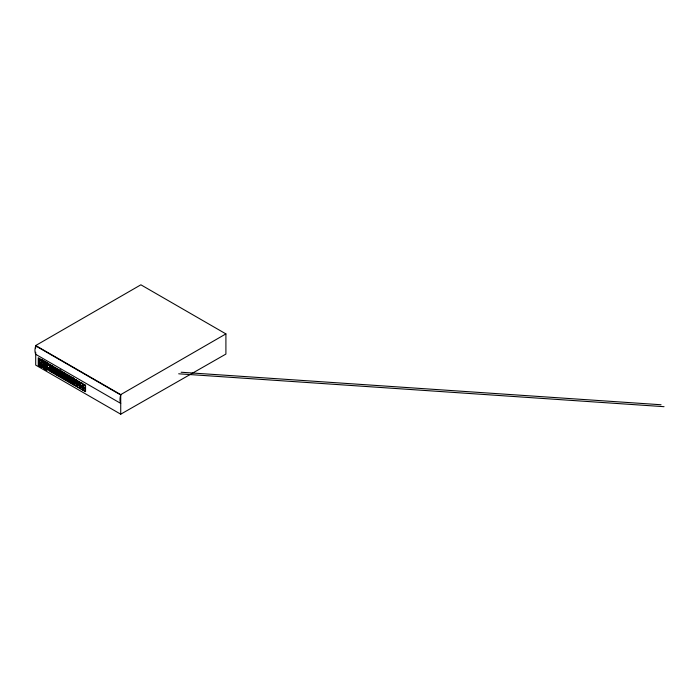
<?xml version="1.0" encoding="UTF-8"?>
<svg xmlns="http://www.w3.org/2000/svg" width="699" height="699" viewBox="0 0 699 699"><rect width="100%" height="100%" fill="white"/><g stroke="black" fill="none" stroke-linecap="round" stroke-linejoin="round"><path stroke-width="1.05" d="M47.069 369.867L47.375 369.404L48.397 369.885A1.223 0.708 60 0 0 49.113 369.317A1.223 0.708 60 0 0 48.397 367.919L47.584 367.56A0.917 0.533 60 0 0 46.868 366.39L44.255 364.887A0.987 0.568 60 0 0 43.556 365.236L43.661 365.184A0.987 0.568 60 0 1 44.352 364.826L46.868 366.39M47.375 369.439L46.868 369.832L44.107 368.207M42.726 360.667L43.023 361.811L42.281 361.453L42.84 362.169A1.232 0.708 60 0 1 42.158 360.789A1.232 0.708 60 0 1 42.84 360.203L42.744 360.256A1.232 0.708 60 0 0 42.062 360.841A1.232 0.708 60 0 0 42.744 362.222L43.688 361.427L42.726 360.667L42.281 361.453M42.683 365.158L42.228 365.935L42.656 366.599L43.635 365.909L43.207 365.245L42.683 365.158L42.761 366.311L43.382 365.664L46.387 367.534M45.155 366.949L44.911 366.678M46.859 363.148L43.548 361.156L46.396 363.061M43.128 361.252L43.548 363.716L46.466 365.201M43.862 361.016L42.744 360.256M43.81 365.498L47.349 367.054L47.296 369.238L46.291 369.806L43.504 368.198L42.796 365.603L43.259 365.944M43.233 362.204L42.386 360.867M46.484 365.193L46.842 362.895L46.606 364.904L43.923 363.358L43.495 361.278L43.189 361.715L42.84 361.121L46.763 363.48M47.183 364.782L47.453 362.973L48.441 363.436A1.223 0.708 60 0 1 49.166 364.834A1.223 0.708 60 0 1 48.441 365.402L44.037 362.973M46.484 369.701L46.475 367.464M42.569 361.322L43.583 362.003M45.304 362.842C44.78 361.313 46.038 364.695 45.479 363.375M44.684 367.124L44.666 367.001M52.888 367.342L52.172 367.753L50.896 367.019L51.612 365.979L52.093 366.259L51.377 367.298M51.901 366.145L51.184 367.185L51.901 366.774L51.805 366.093L50.992 367.071L51.805 366.713M52.294 366.372L51.481 367.351L52.189 366.94M51.674 367.464L52.504 366.494M52.792 366.66L51.979 367.648L52.792 367.29M52.172 367.753L52.888 366.713M53.945 368.784L54.758 367.796L53.945 368.784L55.221 369.518M54.758 367.796L54.041 368.836L54.854 367.849M54.138 368.889L54.95 367.91M54.435 369.063L55.151 368.024L55.169 370.313M54.723 369.229L55.439 368.19L55.553 368.88L54.837 369.29L55.247 368.076M55.649 368.312L54.933 369.352L56.636 368.889L58.087 369.858M55.029 369.404L55.745 368.364M58.349 371.318L57.073 370.584L57.781 369.544L58.27 370.444L57.554 370.863L58.367 369.876L58.367 370.505L57.781 369.544M57.362 370.75L58.078 369.71L58.183 372.051M58.174 369.762L57.458 370.802L58.174 370.391L57.58 369.631M58.463 369.937L57.746 370.977L58.463 370.557M61.398 373.083L60.123 372.34L60.839 371.3L61.73 371.816L61.765 374.114L64.186 375.52L64.186 373.808L63.592 373.458M60.411 372.515L61.128 371.475L61.197 373.79L58.768 372.392L58.768 370.671L59.371 371.02L60.804 370.199M61.224 371.527L60.507 372.567L61.224 372.156M61.512 371.693L60.796 372.733L61.512 372.322L61.416 371.641L60.603 372.619L61.416 372.261M58.768 372.392L60.201 371.562L61.827 372.497L61.014 372.855L61.73 371.816M61.11 372.917L61.923 371.929M62.019 371.982L61.302 373.021L62.115 372.663M64.168 374.681L62.893 373.948L63.609 372.908L63.897 373.694L63.085 374.052M63.181 374.114L63.897 373.074M63.993 373.126L63.277 374.166L63.993 373.755M64.09 373.187L63.373 374.227L64.186 373.869M63.88 374.515L64.692 373.528M64.789 373.589L64.072 374.629L64.885 374.271M67.218 376.446L65.942 375.704L66.755 374.725M66.851 374.778L66.038 375.765L66.755 375.346M66.947 374.839L66.239 375.87L66.947 375.459M67.244 375.005L66.72 376.149L67.436 375.11L67.436 375.739L66.623 376.097L67.244 375.005L66.431 375.983L67.244 375.625M67.55 375.18L66.833 376.219L67.646 375.861M70.145 378.133L69.061 377.504L69.874 376.525L69.979 377.207L69.166 377.565M69.262 377.617L69.979 376.578M69.454 377.731L70.267 376.752L69.778 376.473L69.061 377.504M70.363 376.805L69.647 377.844L70.459 377.486M73.395 380.003L72.119 379.269L72.836 378.229L72.836 378.858M73.028 378.342L72.312 379.382L72.932 378.29M72.679 378.57C73.989 379.26 71.176 376.752 71.403 377.967L70.8 377.617L70.8 379.33L73.229 380.737L73.22 378.456L72.408 379.435L73.22 379.076M72.504 379.496L73.22 378.456M73.823 378.797L72.6 379.548L73.316 379.138M73.509 378.622L72.792 379.662L73.509 379.251M73.605 378.675L72.888 379.714L73.605 379.304M73.203 379.898L73.919 378.858M45.348 362.755L45.496 363.227M42.228 365.935L42.936 365.918M35.701 347.997L35.701 345.533L140.883 284.808L225.908 333.895L225.908 354.07L120.726 414.192L35.701 365.105L35.701 352.209M40.734 359.898L38.856 359.172L38.856 361.051L40.367 360.177M39.651 363.314L40.175 363.366M43.915 360.824L47.051 362.432M40.254 363.655L40.76 363.698M40.76 363.594L39.004 364.572C45.217 367.84 35.238 364.38 40.988 363.725M40.647 363.996L39.319 364.651M40.979 364.074L39.651 364.948L41.197 364.196M41.197 364.301L39.869 364.957M41.582 364.432L40.254 365.297L41.774 364.546M43.355 363.384L44.168 362.921M41.774 364.642L40.446 365.315M43.548 363.716L44.36 363.244M43.775 367.333L42.7 366.713A1.232 0.708 60 0 1 42.01 365.332A1.232 0.708 60 0 1 42.7 364.747L42.796 364.686A1.232 0.708 60 0 0 42.106 365.271A1.232 0.708 60 0 0 42.796 366.652L43.871 367.272M42.333 365.359L43.207 365.245M42.656 366.599L42.578 365.734M47.506 363.996L48.292 363.681L48.493 365.07L47.567 364.651L47.506 363.996L48.292 363.681M47.567 364.651L47.855 363.795M48.493 365.07L48.781 364.214M48.056 365.193L48.843 364.869M47.453 368.487L48.24 368.163L48.738 368.696L48.449 369.561L47.515 369.142L47.453 368.487L48.24 368.163M52.067 366.381L49.734 365.455L49.734 367.176L51.167 366.346M50.896 367.019L51.709 366.031L51.997 366.826L51.997 366.206L51.28 367.237L52.093 366.888M47.515 369.142L47.803 368.286M48.449 369.561L48.738 368.696M51.577 367.412L52.39 367.054M48.013 369.675L48.799 369.36M52.364 367.866L53.08 367.456M51.612 371.606L51.56 371.152L52.163 371.492L52.163 369.78L49.734 368.382L49.734 370.094L51.167 369.264M52.696 366.608L52.74 368.915L54.172 368.085L55.798 369.02L55.125 369.465M50.337 370.444L51.77 369.614L50.337 370.802L49.734 370.094M50.616 370.959C54.539 369.876 48.554 370.942 50.241 370.811M54.242 368.95L54.95 368.53M55.247 368.705L54.531 369.116L55.343 368.128L55.343 368.757M54.627 369.168L55.439 368.81M50.616 371.16L51.272 371.545L52.993 370.321M51.272 371.545L52.705 370.715L52.049 370.339M51.56 371.501L52.993 370.68M52.163 371.492L53.596 370.671M54.627 373.345L54.566 372.89L55.169 373.231L55.169 371.519L52.74 370.121L52.74 371.833L54.172 371.003M58.244 372.086L55.754 370.653L57.187 369.823M54.775 371.711L53.342 372.541L54.775 371.352C55.824 372.724 51.647 373.353 55.064 371.877M57.073 370.584L57.781 370.164M57.886 370.225L57.169 370.636L57.982 369.657L57.982 370.278M57.266 370.697L58.078 370.339M53.631 372.899L54.286 373.283L55.719 372.252M57.842 371.029L58.559 370.619M54.286 373.283L55.719 372.453L55.064 372.078M57.956 371.099L58.672 370.68M57.79 373.449L56.357 374.28C59.992 372.34 54.793 375.092 58.087 375.346L58.183 373.257L55.754 371.859L55.754 373.572L57.187 372.742M60.123 372.34L60.839 371.929M56.636 374.638L58.069 373.816M60.315 372.453L61.128 372.095L60.647 371.335M61.206 372.969L61.923 372.558M60.647 376.822L60.595 376.368L61.197 376.709L61.197 374.996L58.768 373.598L58.768 375.311L60.201 374.481M61.765 374.114L63.19 373.292L67.104 375.066M59.371 375.66L60.804 374.83L59.371 376.018L58.768 375.311M62.893 373.948L63.609 373.528M59.651 376.176C63.574 375.092 57.589 376.158 59.275 376.027M63.574 374.332L64.387 373.353M63.67 374.393L64.387 373.974M59.651 376.377L60.315 376.761L62.028 375.538M60.315 376.761L61.739 375.931L61.084 375.555M63.976 374.568L64.692 374.157M60.595 376.717L62.028 375.896M64.998 374.332L64.36 374.795M63.644 378.552L63.592 378.089L64.186 378.439L64.186 376.726L61.765 375.328L61.765 377.041L63.19 376.211M67.148 374.944L67.2 377.259L64.771 375.852L66.204 375.031L68.292 376.036M62.36 377.39L63.792 376.56L62.36 377.74L61.765 377.041M65.942 375.704L66.658 374.664M62.648 377.906C66.571 376.822 60.586 377.888 62.272 377.757M62.648 378.107L63.303 378.491L64.736 377.46M63.303 378.491L64.736 377.661L64.081 377.277M67.025 376.333L67.742 375.922M64.186 378.439L65.619 377.617M67.751 379.199L66.318 380.029L67.104 380.553L67.2 378.465L64.771 377.067L64.771 378.779L66.204 377.949M67.786 375.879L67.786 377.591L69.218 376.77M65.374 379.129L66.807 378.299L65.374 379.478L64.771 378.779M65.278 379.496L64.867 378.963L65.654 379.644L66.807 378.657M65.654 379.845L67.087 379.015L67.751 379.4L66.318 380.23L65.654 379.644M69.55 377.783L70.267 377.373M69.839 377.958L70.555 377.539M68.633 379.356L66.597 380.186M69.664 382.03L69.612 381.567L70.215 381.916L70.215 380.204L67.786 378.806L67.786 380.518L69.218 379.688M68.292 381.235L69.821 380.038L68.388 381.217M70.8 379.33L72.224 378.509L73.849 379.443M72.119 379.269L72.932 378.91M68.668 381.383C72.591 379.845 66.842 382.038 68.292 380.946M73.107 379.837L73.919 379.478M73.299 379.95L74.015 379.54M74.05 382.484L72.338 383.506L73.133 384.031L73.229 381.942L70.8 380.544L70.8 382.257L72.224 381.427M71.403 382.598L72.827 381.776L71.403 382.956L70.8 382.257M76.409 379.906L74.042 381.27L85.453 387.866M71.682 383.122C75.606 382.038 69.62 383.104 71.307 382.973M71.682 383.323L72.338 383.707L73.771 382.877L73.115 382.493M72.626 383.664L74.05 382.842M79.118 381.471L76.75 382.834L76.75 380.492M79.214 381.523L76.846 382.895L76.846 380.544M76.409 383.463L74.042 384.826L85.453 391.414M79.651 384.511L82.019 383.148M79.118 385.027L76.75 386.39L76.75 384.153M82.115 383.201L79.747 384.572L79.651 382.17M79.214 385.079L76.846 386.442L76.846 384.214M82.552 386.189L85.016 384.878M79.651 388.067L82.019 386.696M82.115 386.757L79.747 388.12L79.651 385.831M82.552 389.745L84.92 388.373L82.648 389.797L82.552 387.508M35.701 345.533L120.726 394.62L225.908 333.895M46.606 369.422L46.842 367.412L43.583 365.638L43.923 367.875L47.104 369.815M47.296 369.238L45.243 368.268M181.146 372.244L661.071 404.756M178.682 373.799L664.05 406.678M51.639 368.653L52.355 368.862M61.267 374.21L61.984 374.419M61.363 374.271L62.176 374.533M66.204 377.058L67.113 377.381M69.804 379.138L70.52 379.356M46.291 367.473C39.729 360.483 45.584 374.489 46.65 368.006M74.042 378.928L85.453 385.516M53.342 367.185L55.081 368.12M61.101 371.597L59.651 370.627L59.371 371.02M68.388 375.87L70.118 376.805M40.857 360.072L41.355 360.055L40.734 360.256L41.355 360.614L41.355 362.493L38.856 361.051M51.612 366.407L52.067 366.669M53.246 367.359L52.74 367.193M54.627 368.146L55.081 368.408M55.85 368.854L55.754 370.653M58.087 370.147L57.641 369.596M60.647 371.623L61.101 371.885M63.644 373.353C64.955 374.044 62.141 371.536 62.36 372.75L61.765 372.401M64.867 374.061L64.771 375.852M66.658 375.092L67.104 375.354M69.664 376.831L70.118 377.093M51.56 366.512L52.163 366.861L52.163 368.574L49.734 367.176M54.566 368.251L55.169 368.6L54.339 369.002L55.055 367.962L55.055 368.591M67.2 375.546L66.597 374.839M70.215 377.285L69.664 376.543M73.229 379.024L72.679 378.281M69.874 377.154L69.358 377.678L70.075 376.639L70.075 377.259M47.279 364.729L48.441 365.402M43.556 363.567L46.239 365.123L46.65 363.497M52.74 368.915L55.23 370.348M67.786 377.591L70.215 378.998L70.171 376.691M74.042 381.497L85.453 388.085M66.3 377.119L66.781 377.399M74.042 382.37L85.453 388.959M74.042 382.589L85.453 389.186M42.7 364.747L43.661 365.184M41.18 363.943L39.004 362.667L41.092 363.873M38.838 363.594L41.241 365.088M52.74 371.833L53.631 372.698M55.754 373.572L56.357 373.921M58.183 374.97L57.58 374.979M67.786 380.518L68.388 380.859M51.612 371.318L52.067 371.868L51.272 371.344M54.627 373.056L55.081 373.607L54.286 373.083M58.087 375.048L57.641 375.083M60.647 376.534L61.101 377.084L60.315 376.56M63.644 378.255L64.098 378.814L63.303 378.29M67.104 380.256L66.658 380.291M69.664 381.733L70.118 382.292L68.668 381.584M72.679 383.471L73.133 383.734L72.626 383.305L72.679 383.768M56.636 374.437L55.85 373.755L56.261 374.288M47.471 369.352L48.397 369.885M38.34 365.385L41.835 367.403L41.835 359.88M47.078 362.44L47.427 362.903M47.943 363.882L48.432 364.415M47.908 364.45L48.406 364.992M47.89 368.364L48.388 368.897M47.864 368.941L48.362 369.474M42.866 365.446L43.286 366.11M120.726 394.62L120.726 414.192M82.552 383.847L82.648 386.241M82.552 386.416L82.648 387.342M79.651 384.738L79.747 385.665M76.846 383.113L76.846 383.987M76.75 383.061L76.75 383.934M73.412 378.57L73.412 379.19M63.801 373.642L63.801 373.013L62.989 374L63.609 372.908M61.031 372.043L61.031 371.414L60.219 372.401L60.839 371.3M60.201 369.85L60.201 371.562M54.662 367.744L54.662 368.364M47.759 364.319L48.179 364.843L47.759 364.319M48.013 364.17L48.432 364.695L48.074 364.083M47.672 368.775L48.152 369.378L47.672 368.775M47.925 368.626L48.406 369.229L47.951 368.565M74.601 382.021L74.81 382.633L74.601 382.021M75.326 382.44L74.898 382.196L75.326 382.44M75.745 382.685L75.964 383.297L75.745 382.685M76.427 383.078L75.999 382.834L76.427 383.078M77.371 383.62L77.58 384.232L77.371 383.62M78.096 384.039L77.668 383.795L78.096 384.039M78.515 384.284L78.734 384.896L78.515 384.284M79.197 384.677L78.769 384.424L79.197 384.677M80.341 385.332L80.551 385.953L80.341 385.332M81.058 385.752L80.638 385.507L81.058 385.752M81.486 385.997L81.696 386.608L81.486 385.997M82.167 386.39L81.739 386.145L82.167 386.39M83.207 386.993L83.417 387.604L83.207 386.993M83.932 387.403L83.504 387.159L83.932 387.403M84.352 387.657L84.57 388.268L84.352 387.657M85.033 388.041L84.605 387.796L85.033 388.041M52.6 366.547L51.883 367.587L52.6 366.547M61.608 371.754L60.892 372.794L61.608 371.754M64.5 373.423L63.784 374.454L64.596 374.096L64.5 373.423M67.052 374.891L66.335 375.931L67.052 374.891M120.726 394.979L35.701 345.891A13.001 7.506 -60 0 0 35.701 354.314L120.726 403.402A13.001 7.506 -60 0 1 120.726 394.979M41.914 359.836L38.262 357.722L38.262 365.428L41.914 367.543L41.914 359.836M73.5 378.098L49.437 364.214L49.437 371.003L73.5 384.896L73.5 378.098M85.558 385.464L73.945 378.762L73.945 384.992L85.558 391.693L85.558 385.464M39.362 358.919L38.856 358.622L39.362 358.919M50.241 365.324L49.821 365.088L50.241 365.324M59.275 370.54L58.856 370.304L59.275 370.54M62.272 372.27L61.853 372.034L62.272 372.27M71.307 377.486L70.887 377.25L71.307 377.486M41.241 363.698L38.838 362.318L38.838 364.992L41.241 366.381L41.241 363.698"/></g></svg>
